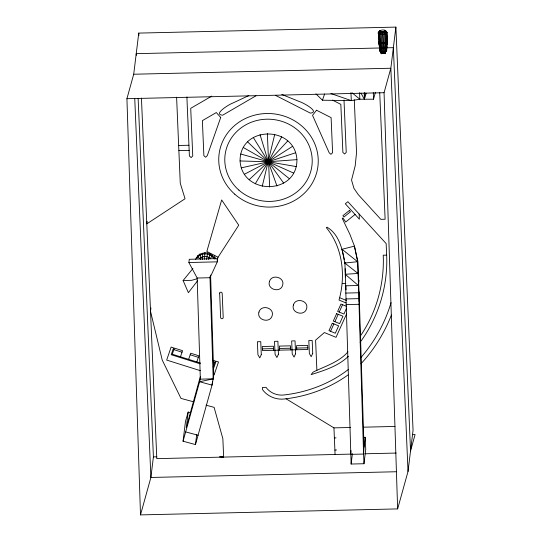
<?xml version="1.0" encoding="UTF-8"?>
<svg xmlns="http://www.w3.org/2000/svg" width="542" height="542" viewBox="0 0 542 542"><rect width="100%" height="100%" fill="white"/><g stroke="black" fill="none" stroke-linecap="round" stroke-linejoin="round"><path stroke-width="0.81" d="M214.876 259.09C213.352 255.099 209.09 252.687 204.917 252.721L204.483 259.259M379.332 41.016L378.675 41.748L380.071 51.429L381.548 52.079L384.888 51.998L384.624 34.011L383.804 31.782C374.088 32.208 385.125 27.222 386.9 32.276L387.002 32.662C384.949 34.803 380.68 34.783 378.228 33.252L379.779 30.799M344.969 263.785L344.895 262.145L351.128 464.033L363.987 463.735L363.574 454.054L364.021 447.116L359.454 304.103L359.515 292.05M359.102 301.386L359.481 293.283M359.414 304.536L359.597 296.162M384.888 51.998L385.599 51.802L385.572 33.753L384.413 31.619L383.804 31.782M385.599 51.802L386.161 51.558L386.385 47.588L386.311 33.421L384.888 31.409L384.413 31.619M350.965 450.497L350.715 454.352L363.574 454.054L357.713 260.837L354.441 246.129L349.969 234.483L342.259 218.372L342.991 217.945L345.694 222.01L355.064 214.469M386.161 51.558L386.527 51.28L387.015 41.924L386.805 33.048L385.26 30.67M386.527 51.28L387.11 41.178L386.724 40.84M386.683 50.982L386.69 45.691M346.555 304.834L346.548 304.347M240.065 160.96C239.672 125.48 294.814 125.012 296.928 159.633C297.321 195.113 242.179 195.581 240.065 160.96L268.317 161.767L296.928 159.633M133.711 74.234L138.752 33.096L395.884 27.1L413.058 430.334L408.018 471.472L397.638 508.904L140.5 514.9L126.923 98.698L133.711 74.234L390.843 68.238L395.884 27.1M147.106 221.339L146.801 223.86L185.046 198.751L180.262 183.203L176.604 97.214M150.933 307.951L150.52 311.311L162.234 360.084L180.987 398.411L193.907 401.9M138.135 98.468L153.406 456.892L150.886 477.461L140.5 514.9M183.054 441.222L200.337 379.143L197.146 278.026L188.887 262.518L189.287 259.279L217.701 258.622L217.301 261.854L209.998 277.728L213.189 378.838L212.037 385.111L195.466 444.569L183.054 441.222L185.486 421.358L188.182 412.056L190.513 412.686M200.655 259.645L200.919 257.511L199.829 254.137L204.917 252.721M202.444 259.564L202.796 256.725L202.268 253.114M206.543 259.469L207.593 252.992M188.182 412.056L186.279 427.631L200.201 377.056M208.575 259.455L210.113 253.9M210.181 276.257L209.998 277.728L197.146 278.026M200.601 376.934L200.337 379.143L213.189 378.838L213.731 374.434L210.594 275.004M195.466 444.569L196.685 434.643M212.518 381.195L212.037 385.111L199.625 381.758L213.189 378.838M358.662 283.148L359.021 280.207M351.128 464.033L352.395 453.668M364.021 447.116L365.227 437.286L363.621 437.319M363.987 463.735L365.742 449.379L365.227 437.286M378.865 41.368L380.071 51.429M345.999 302.924L339.007 300.058C345.877 275.973 342.781 247.389 326.298 227.626L327.029 227.2C338.411 233.785 341.982 247.687 344.36 259.733M381.636 31.931L381.236 34.241L382.334 52.174M212.755 379.664L213.033 378.167M213.311 376.676L213.731 374.434M274.753 134.287L262.24 186.306M391.06 302.619C385.091 322.876 374.61 341.765 360.769 357.7M366.141 93.258L364.935 97.587L364.78 92.702M315.932 93.874L322.463 100.216L351.331 100.622L359.834 99.233L373.513 99.213L375.423 92.323M397.638 508.904L384.061 92.709L390.843 68.238L408.018 471.472M180.466 356.792L182.552 350.674L174.382 348.106L172.295 354.224L200.526 363.099M188.636 359.36L190.723 353.242L198.894 355.816L196.807 361.934M213.155 367.076L215.242 360.958L213.013 360.254M213.711 368.093L216.055 361.216L218.507 361.981L214.076 374.983M322.463 100.216L324.604 93.983M380.965 31.849L380.186 34.112L381.548 52.079M195.594 259.34L197.762 255.729L199.829 254.137M391.412 315.031C384.386 332.951 374.122 349.637 360.992 363.723M217.125 259.442L218.074 257.226L238.737 225.201L221.664 199.944L206.848 251.447L218.074 257.226M330.559 331.284L333.886 323.899M334.881 321.684L338.208 314.299M339.211 312.084L342.537 304.692M346.616 308.12L343.953 314.028L337.625 311.433L340.959 304.048L346.582 306.352M346.575 313.906L336.02 337.334L324.367 332.558L315.6 340.152L316.887 370.403M216.983 260.092L217.701 258.622M381.304 53.611L381.229 51.944C379.935 53.76 386.636 53.678 385.68 51.802M380.396 31.714L379.292 33.895L380.877 51.917M379.644 45.853L379.563 46.497C389.447 51.334 387.632 38.584 386.9 32.276L385.01 30.447M379.996 51.138L379.529 46.775L379.447 47.439C381.548 48.76 385.213 48.773 386.981 46.93L386.548 46.3M281.725 136.801L268.317 161.767L255.268 183.792M379.969 31.524L378.628 33.604L380.376 51.693M360.355 336.04C376.453 312.49 384.508 283.656 383.221 255.167L386.656 255.194C388.038 286.142 378.472 317.355 360.118 342.293M212.308 255.39L210.526 258.473C207.403 255.729 202.302 255.783 199.327 258.73L197.762 255.729M379.895 31.301L380.565 30.352M378.228 33.252L379.712 31.301M197.647 280.702L188.386 292.673L183.108 280.519L192.911 268.507M380.091 30.562L378.33 32.473L378.77 42.12L379.563 46.497M378.126 32.866L379.651 31.05M347.95 351.839C338.987 362.266 324.997 366.196 313.127 372.11L311.115 374.624C324.279 370.437 338.35 366.121 348.492 356.223M287.795 140.913L268.317 161.767L249.198 179.68M214.029 257.355L213.318 258.046C209.652 252.355 200.208 252.437 196.895 258.426L196.218 257.768M348.337 369.495C329.658 383.946 306.765 392.516 283.344 395.03C276.759 395.653 269.902 392.74 266.014 387.34L262.504 387.428L262.599 389.739C267.402 396.297 275.79 399.806 283.825 399.048C306.806 396.568 329.245 388.485 348.032 374.935M255.953 95.819L222.654 115.202C212.613 114.498 229.171 104.308 232.328 103.265L248.886 95.561M292.551 146.347L268.317 161.767L244.442 174.246M211.827 96.076L190.723 108.312L192.749 155.933L191.143 157.587L189.402 156.015L186.888 96.984M295.661 152.736L268.317 161.767L241.332 167.857M197.288 278.724L191.644 280.316L183.108 280.519M342.036 249.279L354.441 246.129L357.605 261.718L344.787 263.026L342.036 249.279L357.605 261.718M334.38 438.004L336.026 437.861M334.895 450.104L336.541 449.955M382.767 53.441L382.699 51.775L383.804 51.747L383.878 53.414M379.834 47.987L136.232 53.665L136.299 55.352M386.602 47.825L393.363 47.669L410.538 450.903L415.077 434.548L412.537 434.609M126.923 98.698L384.061 92.709M178.657 145.48L188.941 145.242M178.874 150.595L189.158 150.351M188.887 262.518L217.301 261.854M342.368 283.527L345.803 283.446M345.518 285.797L358.37 285.498L345.173 274.266L358.005 273.459L344.787 263.026M345.742 293.073L358.594 292.768M345.925 298.933L358.784 298.635M346.087 304.59L358.939 304.292M262.375 348.872L273.514 348.614M279.516 348.472L290.654 348.215M296.657 348.072L307.802 347.815M285.993 398.749L333.947 427.868L350.681 427.482M363.228 427.191L395.023 426.446M153.406 456.892L156.787 456.818M351.257 454.108L156.801 458.64L141.442 98.082M364.78 453.789L396.161 453.058M396.182 471.75L150.886 477.461L134.755 98.746M219.456 456.811L223.643 457.082L222.857 438.668L214.097 407.347L206.021 405.172M220.303 456.615L223.643 457.082M296.25 166.577L268.317 161.767L240.743 154.016M185.75 431.92L198.169 435.273M173.86 349.631L182.031 352.205M190.201 354.773L198.372 357.347M213.23 362.015L214.72 362.483M200.079 363.811L171.218 354.725L173.562 347.849L171.109 347.076L166.679 360.078L200.418 370.687M330.905 93.549L351.331 100.622L350.931 92.587M281.779 94.457L299.74 101.693C302.903 102.587 320.376 111.903 310.41 113.156L275.526 95.365M340.003 297.843L346.413 300.464M293.689 173.101L268.317 161.767L243.304 147.499M332.558 100.148L340.837 104.355L342.883 152.438L344.631 154.009L346.236 152.356L344.007 100.08M289.408 178.745L268.317 161.767L247.586 141.848M352.171 92.845L359.834 99.233L359.57 92.723M385.328 30.921L387.002 32.662M384.583 30.257L385.416 31.172M283.696 183.135L268.317 161.767L253.297 137.465M360.992 93.095L364.427 99.423L364.217 92.912M214.239 255.255L215.648 258.791M276.955 185.967L268.317 161.767L260.038 134.626M387.11 41.178L387.205 41.551C385.233 43.611 381.128 43.597 378.77 42.12L378.675 41.748M383.106 31.897L384.068 52.134M269.638 187.044L267.355 133.549M383.194 52.195L382.367 31.944M385.294 51.632L385.491 53.699M385.274 51.49L385.342 53.157M385.152 51.382L385.22 53.048M384.793 51.537L384.861 53.204M384.332 51.666L384.4 53.333M383.248 51.788L383.316 53.455M382.191 51.714L382.259 53.38M381.758 51.605L381.832 53.279M381.439 51.463L381.507 53.136M381.283 52.127L381.351 53.8M380.945 52.127L381.012 53.739M379.712 92.336L385.118 219.239L380.83 219.341L358.337 194.713L353.953 188.379L351.541 180.059L355.193 165.811L356.541 152.675L354.285 99.714M386.656 255.194L386.161 243.602L347.896 201.712L345.308 203.792L359.38 219.198L359.156 214.043M357.713 260.837L359.346 299.272M345.179 268.697L345.525 276.894M345.904 285.864L346.081 289.895M333.947 427.868L335.078 454.487M296.731 349.753L296.555 345.694L307.7 345.437L307.87 349.495L262.443 350.552L262.274 346.494L273.412 346.236L273.588 350.295M290.729 349.895L290.553 345.837L279.415 346.094L279.584 350.152M138.752 33.096L138.86 35.63M373.303 92.696L373.513 99.213M219.639 293.087L220.641 317.592C220.675 319.15 223.284 319.109 223.209 317.537L222.179 293.344C222.152 291.969 219.937 291.738 219.639 293.087M258.94 312.077C256.481 320.132 269.936 323.743 272.152 315.762C274.618 307.7 261.163 304.096 258.94 312.077M269.421 281.583C266.955 289.638 280.41 293.249 282.633 285.268C285.092 277.206 271.637 273.602 269.421 281.583M293.385 305.017C290.918 313.08 304.374 316.684 306.596 308.703C309.055 300.647 295.6 297.036 293.385 305.017M220.716 117.478L207.301 155.595L205.655 157.248L203.873 155.676L202.383 120.636L216.326 112.546L220.716 117.478M332.3 323.249L328.974 330.64L335.302 333.235L338.628 325.844L332.3 323.249M336.629 313.649L333.303 321.033L339.624 323.628L342.957 316.243L336.629 313.649M261.298 354.617L259.753 357.896L257.931 354.698L257.382 341.745L260.743 341.663L261.298 354.617M278.439 354.217L276.894 357.496L275.079 354.299L274.523 341.345L277.89 341.264L278.439 354.217M295.58 353.818L294.042 357.097L292.219 353.899L291.664 340.945L295.031 340.864L295.58 353.818M312.727 353.418L311.183 356.697L309.36 353.499L308.811 340.545L312.172 340.464L312.727 353.418M316.501 110.216L312.544 115.338L329.17 152.756L330.952 154.328L332.598 152.675L331.108 117.634L316.501 110.216M349.346 210.526L342.876 215.73L344.001 216.963L350.471 211.759L349.346 210.526M234.754 194.192A49.796 46.741 7 0 0 317.029 171.286A49.796 46.741 7 0 0 253.703 115.412A49.796 46.741 7 0 0 234.754 194.192M238.846 190.079A43.76 41.077 7 0 0 311.149 169.951A43.76 41.077 7 0 0 255.499 120.859A43.76 41.077 7 0 0 238.846 190.079"/></g></svg>
